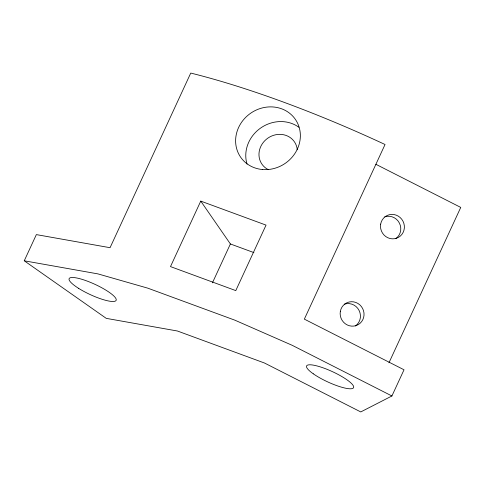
<?xml version="1.0" encoding="UTF-8"?>
<svg xmlns="http://www.w3.org/2000/svg" width="485" height="485" viewBox="0 0 485 485"><rect width="100%" height="100%" fill="white"/><g stroke="black" fill="none" stroke-linecap="round" stroke-linejoin="round"><path stroke-width="0.73" d="M24.25 260.797L36.357 234.607L110.059 247.702L190.75 73.065A306.017 66.754 24.8 0 1 385.041 144.5L304.344 319.136L404.023 369.782L391.916 395.978L360.761 411.935L264.489 363.016L177.443 331.012L106.251 318.36L24.25 260.797L97.958 273.898L147.804 288.163L234.849 320.167L292.243 345.332L391.916 395.978M200.76 201.111L170.496 266.598L235.783 290.606L266.041 225.113L200.76 201.111L230.393 243.961L253.91 252.606M212.43 282.846L230.393 243.961M388.952 362.804L460.75 207.416L375.893 164.3M384.75 216.85A12.319 11.852 62.9 0 1 399.44 223.155A12.319 11.852 62.9 0 1 395.705 238.687M344.405 304.168A12.319 11.852 62.9 0 1 359.094 310.467A12.319 11.852 62.9 0 1 355.359 326.005M247.029 164.094A33.265 30.446 -34.7 0 1 260.469 128.161A33.265 30.446 -34.7 0 1 298.906 127.282M268.181 169.586A19.715 18.042 -34.7 0 1 268.005 138.031A19.715 18.042 -34.7 0 1 297.263 149.762M78.6 288.345A25.875 5.644 24.8 0 0 116.097 300.403A25.875 5.644 24.8 0 0 83.226 279.712A25.875 5.644 24.8 0 0 78.6 288.345M313.274 373.802A25.875 5.644 24.8 0 0 352.85 388.352A25.875 5.644 24.8 0 0 324.168 368.218A25.875 5.644 24.8 0 0 313.274 373.802M340.325 311.443A12.319 11.852 62.9 0 0 356.19 325.55A12.319 11.852 62.9 0 0 359.767 304.816A12.319 11.852 62.9 0 0 340.325 311.443M380.67 224.125A12.319 11.852 62.9 0 0 396.536 238.232A12.319 11.852 62.9 0 0 400.113 217.498A12.319 11.852 62.9 0 0 380.67 224.125M262.44 169.52A33.265 30.446 -34.7 0 0 298.39 125.057A33.265 30.446 -34.7 0 0 243.137 120.201A33.265 30.446 -34.7 0 0 262.44 169.52"/></g></svg>
